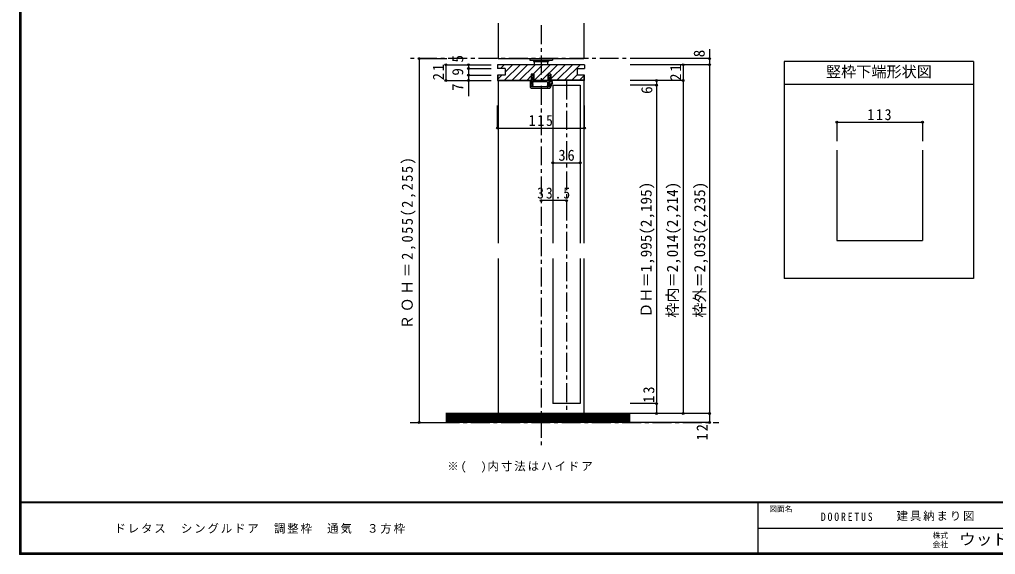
# Model space of a CAD drawing. Units: millimetres at full size, sheet at 1:5. Extents: x -973 to 977, y -718 to 696.
# Drawn here: x -973 to 316, y -701 to 6 of the extents above; entities that cross this region are included whole.
import ezdxf
from ezdxf.enums import TextEntityAlignment as Align

# ---------------------------------------------------------------- set-up
doc = ezdxf.new("R2010")
doc.units = ezdxf.units.MM
doc.header["$LTSCALE"] = 5
doc.header["$PDMODE"] = 32
doc.header["$PDSIZE"] = 2.5
doc.linetypes.add('CHAIN1', pattern=[8, 5, -1, 1, -1])
for name, color, linetype in [('0-0_補助線', 7, 'Continuous'), ('0-1_通り芯', 4, 'CHAIN1'), ('0-3_仕上げ', 7, 'Continuous'), ('0-4_枠', 3, 'Continuous'), ('0-6_扉', 6, 'Continuous'), ('0-7_金物', 7, 'Continuous'), ('0-A_文字', 3, 'Continuous'), ('0-B_寸法', 7, 'Continuous'), ('F-0_補助線', 7, 'Continuous'), ('F-1_枠', 6, 'Continuous'), ('F-A_文字', 7, 'Continuous')]:
    doc.layers.add(name, color=color, linetype=linetype)
doc.styles.add('ＭＳ ゴシック', font='')
doc.styles.get('ＭＳ ゴシック').set_extended_font_data('MS Gothic')

msp = doc.modelspace()

# ---------------------------------------------------------------- linework, layer by layer
at = {"layer": '0-0_補助線', "color": 3}
for p, q in [((-342.047, -53.5), (-342.047, -58.5)), ((-227.047, -53.5), (-342.047, -53.5)), ((-332.047, -58.5), (-342.047, -58.5)), ((-332.047, -58.5), (-332.047, -67.5)), ((-237.047, -58.5), (-237.047, -67.5)), ((-237.047, -58.5), (-227.047, -58.5)), ((-227.047, -53.5), (-227.047, -58.5)), ((-332.047, -67.5), (-342.047, -67.5)), ((-342.047, -67.5), (-342.047, -74.5)), ((-342.047, -74.5), (-297.526, -74.5)), ((-275.226, -74.5), (-293.826, -74.5)), ((-271.526, -66), (-275.226, -66)), ((-275.226, -74.5), (-275.226, -66)), ((-271.526, -66), (-271.526, -74.5)), ((-227.547, -74), (-271.526, -74)), ((-227.047, -74.5), (-271.526, -74.5)), ((-227.047, -67.5), (-237.047, -67.5)), ((-227.547, -74), (-227.547, -67.5)), ((-227.047, -74.5), (-227.047, -67.5))]:
    msp.add_line(p, q, dxfattribs=at)
at = {"layer": '0-0_補助線', "color": 4}
for p, q in [((-338.133, -58.5), (-333.133, -53.5)), ((-332.834, -74), (-312.334, -53.5)), ((-331.047, -62.313), (-322.234, -53.5)), ((-322.935, -74), (-302.435, -53.5)), ((-313.035, -74), (-292.535, -53.5)), ((-295.136, -66), (-282.636, -53.5)), ((-293.236, -74), (-272.736, -53.5)), ((-283.337, -74), (-262.837, -53.5)), ((-271.526, -72.089), (-252.937, -53.5)), ((-263.538, -74), (-243.038, -53.5)), ((-253.638, -74), (-233.138, -53.5)), ((-341.547, -72.814), (-336.234, -67.5)), ((-303.136, -74), (-297.526, -68.391)), ((-243.739, -74), (-237.239, -67.5)), ((-233.839, -74), (-227.547, -67.708)), ((-342.047, -137.245), (-342.047, -107.383)), ((-227.047, -137.245), (-227.047, -107.383)), ((-342.047, -137.245), (-227.047, -137.245)), ((106.19, -129.5), (219.19, -129.5)), ((106.19, -129.5), (106.19, -154.5)), ((219.19, -129.5), (219.19, -154.5))]:
    msp.add_line(p, q, dxfattribs=at)
at = {"layer": '0-0_補助線'}
for p, q in [((-298.676, -83.5), (-298.676, -74.8)), ((-298.151, -74.602), (-296.701, -76.502)), ((-296.376, -70), (-297.526, -70)), ((-296.926, -77), (-297.176, -77)), ((-296.876, -77), (-296.626, -77)), ((-296.376, -74.5), (-296.376, -70)), ((-295.426, -76.5), (-295.426, -77)), ((-276.676, -76), (-294.926, -76)), ((-274.176, -74.5), (-294.876, -74.5)), ((-276.176, -76.5), (-276.176, -78.46)), ((-274.926, -70), (-273.426, -67)), ((-274.926, -70), (-274.176, -70)), ((-274.776, -76), (-274.776, -78.337)), ((-273.676, -76), (-274.776, -76)), ((-273.376, -77), (-274.629, -78.203)), ((-274.176, -70), (-274.176, -74.5)), ((-273.676, -75.2), (-273.676, -76)), ((-272.676, -75.2), (-273.676, -75.2)), ((-271.176, -75.9), (-273.676, -75.9)), ((-273.426, -67), (-271.526, -70)), ((-272.676, -77), (-273.376, -77)), ((-272.676, -75.2), (-272.676, -70)), ((-272.676, -70), (-271.526, -70)), ((-271.176, -75.2), (-272.676, -75.2)), ((-272.676, -84), (-272.676, -77)), ((-297.676, -84.5), (-273.176, -84.5)), ((-274.176, -83), (-297.176, -83)), ((-297.164, -77.387), (-296.69, -79.105)), ((-295.875, -77.834), (-295.562, -78.695)), ((-275.626, -79.469), (-276.445, -82.091)), ((-274.331, -80.017), (-275.108, -82.509)), ((-274.226, -79), (-274.176, -79)), ((-274.176, -83), (-274.176, -79)), ((-270.192, -77.491), (-272.676, -82.44)), ((-269.567, -77.805), (-272.676, -84))]:
    msp.add_line(p, q, dxfattribs=at)
at = {"layer": '0-0_補助線', "color": 6}
msp.add_line((-269.047, -80.5), (-233.047, -80.5), dxfattribs=at)
at = {"layer": '0-0_補助線', "color": 3}
for points in [[(-341.547, -67.5), (-341.547, -74), (-297.526, -74)], [(-293.826, -74.5), (-293.826, -66), (-297.526, -66), (-297.526, -74.5)]]:
    msp.add_lwpolyline(points, dxfattribs=at)
at = {"layer": '0-0_補助線'}
for points in [[(-294.126, -70), (-295.626, -67), (-297.526, -70)], [(-297.176, -83), (-297.176, -80.9), (-295.176, -80.9), (-295.176, -79.7), (-297.176, -79.7), (-297.176, -77)], [(-296.376, -74.5), (-296.626, -74.5), (-296.626, -77)], [(-294.126, -70), (-294.876, -70), (-294.876, -74.5)]]:
    msp.add_lwpolyline(points, dxfattribs=at)
for centre, radius, start, end in [((-298.376, -74.8), 0.3, 41.34778, 180), ((-296.876, -77.3), 0.3, 90, 196.79003), ((-296.926, -76.7), 0.3, 270, 41.34778), ((-296.426, -77), 1, 303.47738, 0), ((-294.926, -76.5), 0.5, 90, 180), ((-276.676, -76.5), 0.5, 0, 90), ((-271.176, -77), 1.8, 333.42485, 90), ((-271.176, -77), 1.1, 333.42485, 90), ((-297.676, -83.5), 1, 180, 270), ((-296.126, -78.9), 0.6, 196.79003, 270), ((-296.126, -78.9), 0.6, 270, 23.33765), ((-275.776, -82.3), 0.7, 162.67017, 342.67017), ((-274.976, -78.46), 1.2, 180, 237.21126), ((-273.976, -78.337), 0.8, 180, 221.40962), ((-274.226, -78.5), 0.5, 143.61521, 270), ((-275.476, -79.66), 1.2, 342.67017, 41.40962), ((-273.176, -84), 0.5, 270, 0)]:
    msp.add_arc(centre, radius, start, end, dxfattribs=at)
for p in [(106.19, -129.5), (219.19, -129.5), (-342.047, -137.245), (-227.047, -137.245)]:
    msp.add_point(p, dxfattribs=at)
at = {"layer": '0-1_通り芯'}
for p, q in [((-284.547, -1.5), (-284.547, -557.742)), ((-62.101, -45.5), (-457.354, -45.5)), ((-251.047, -74.5), (-251.047, -514.5)), ((-457.354, -526.5), (-49.599, -526.5))]:
    msp.add_line(p, q, dxfattribs=at)
at = {"layer": '0-3_仕上げ'}
for p, q in [((-341.047, 1.5), (-341.047, -45.5)), ((-228.047, 1.5), (-228.047, -45.5)), ((-341.047, -45.5), (-228.047, -45.5)), ((-167.101, -516), (-410.459, -516)), ((-167.101, -517.5), (-410.459, -517.5)), ((-167.101, -519), (-410.459, -519)), ((-167.101, -520.5), (-410.459, -520.5)), ((-167.101, -522), (-410.459, -522)), ((-167.101, -523.5), (-410.459, -523.5)), ((-167.101, -525), (-410.459, -525))]:
    msp.add_line(p, q, dxfattribs=at)
at = {"layer": '0-3_仕上げ', "color": 2}
for p, q in [((-167.101, -514.5), (-410.459, -514.5)), ((-167.101, -526.5), (-410.459, -526.5))]:
    msp.add_line(p, q, dxfattribs=at)
at = {"layer": '0-4_枠', "color": 4}
for p, q in [((-341.047, -74.5), (-341.047, -289.5)), ((-228.047, -74.5), (-228.047, -289.5)), ((-341.047, -309.5), (-341.047, -514.5)), ((-228.047, -309.5), (-228.047, -514.5))]:
    msp.add_line(p, q, dxfattribs=at)
at = {"layer": '0-4_枠'}
for p, q in [((106.19, -166.432), (106.19, -286.007)), ((219.19, -166.432), (219.19, -286.007)), ((106.19, -286.007), (219.19, -286.007))]:
    msp.add_line(p, q, dxfattribs=at)
at = {"layer": '0-6_扉'}
for p, q in [((-269.047, -80.5), (-269.047, -289.5)), ((-233.047, -80.5), (-233.047, -289.5)), ((-269.047, -309.5), (-269.047, -501.5)), ((-233.047, -309.5), (-233.047, -501.5)), ((-233.047, -501.5), (-269.047, -501.5))]:
    msp.add_line(p, q, dxfattribs=at)
at = {"layer": '0-7_金物'}
for p, q in [((-299.547, -45.5), (-299.547, -47.5)), ((-299.547, -45.5), (-269.547, -45.5)), ((-299.547, -47.5), (-269.547, -47.5)), ((-294.547, -47.5), (-294.547, -49.5)), ((-294.547, -49.5), (-274.547, -49.5)), ((-293.547, -49.5), (-293.547, -53.5)), ((-275.547, -53.5), (-275.547, -49.5)), ((-274.547, -47.5), (-274.547, -49.5)), ((-269.547, -45.5), (-269.547, -47.5))]:
    msp.add_line(p, q, dxfattribs=at)
at = {"layer": '0-A_文字'}
for p, q in [((36.653, -49.5), (36.653, -336.007)), ((286.653, -49.5), (36.653, -49.5)), ((286.653, -49.5), (286.653, -336.007)), ((286.653, -79.5), (36.653, -79.5)), ((286.653, -336.007), (36.653, -336.007))]:
    msp.add_line(p, q, dxfattribs=at)
at = {"layer": '0-B_寸法', "color": 4}
for p, q in [((-62.101, -32.794), (-62.101, -526.5)), ((-445.459, -45.5), (-409.2, -45.5)), ((-445.459, -45.5), (-445.459, -526.5)), ((-62.101, -45.5), (-167.101, -45.5)), ((-410.459, -53.5), (-350.459, -53.5)), ((-410.459, -53.5), (-410.459, -74.5)), ((-380.459, -53.5), (-380.459, -95.109)), ((-380.459, -58.5), (-350.459, -58.5)), ((-62.101, -53.5), (-167.101, -53.5)), ((-97.101, -53.5), (-97.101, -514.5)), ((-410.459, -74.5), (-350.459, -74.5)), ((-380.459, -67.5), (-350.459, -67.5)), ((-97.101, -74.5), (-167.101, -74.5)), ((-132.101, -74.5), (-132.101, -514.5)), ((-132.101, -80.5), (-167.101, -80.5)), ((-269.047, -183.191), (-233.047, -183.191)), ((-251.047, -233.191), (-284.547, -233.191)), ((-132.101, -501.5), (-167.101, -501.5)), ((-62.101, -514.5), (-167.101, -514.5)), ((-445.459, -526.5), (-409.2, -526.5)), ((-62.101, -526.5), (-167.101, -526.5))]:
    msp.add_line(p, q, dxfattribs=at)
at = {"layer": '0-B_寸法'}
for p in [(-445.459, -45.5), (-62.101, -45.5), (-410.459, -53.5), (-380.459, -53.5), (-380.459, -58.5), (-97.101, -53.5), (-62.101, -53.5), (-410.459, -74.5), (-380.459, -67.5), (-380.459, -74.5), (-132.101, -74.5), (-97.101, -74.5), (-132.101, -80.5), (-269.047, -183.191), (-233.047, -183.191), (-284.547, -233.191), (-251.047, -233.191), (-132.101, -501.5), (-132.101, -514.5), (-97.101, -514.5), (-62.101, -514.5), (-445.459, -526.5), (-62.101, -526.5)]:
    msp.add_point(p, dxfattribs=at)
at = {"layer": 'F-1_枠'}
for p, q in [((-973.347, 695.833), (-973.347, -700.833)), ((-972.514, 695.833), (-972.514, -700.833)), ((-971.68, 695.833), (-971.68, -700.833)), ((976.653, -631.667), (-973.347, -631.667)), ((976.653, -632.5), (-973.347, -632.5)), ((1.653, -632.5), (1.653, -699.167)), ((1.653, -665.833), (974.986, -665.834)), ((976.653, -699.167), (-973.347, -699.167)), ((976.653, -700), (-973.347, -700)), ((976.653, -700.833), (-973.347, -700.833))]:
    msp.add_line(p, q, dxfattribs=at)

# ---------------------------------------------------------------- texts
at = {"layer": '0-0_補助線', "char_height": 14.66, "attachment_point": 7, "style": 'ＭＳ ゴシック'}
for s, insert in [('\\T1.27;\\W0.9;113', (146.44, -127)), ('\\T1.27;\\W0.9;115', (-300.797, -134.745))]:
    msp.add_mtext(s, dxfattribs=dict(at, insert=insert))
at = {"layer": '0-A_文字', "color": 7, "style": 'ＭＳ ゴシック'}
msp.add_text('竪枠下端形状図', height=14.66, dxfattribs=at).set_placement((91.653, -74.5), align=Align.BOTTOM_LEFT)
at = {"layer": '0-A_文字', "color": 7, "insert": (-408.362, -592.63), "char_height": 11, "attachment_point": 7, "style": 'ＭＳ ゴシック'}
msp.add_mtext('\\T1.18;※(\u3000)内寸法はハイドア', dxfattribs=at)
at = {"layer": '0-B_寸法', "style": 'ＭＳ ゴシック'}
for s, p in [('8', (-64.091, -43.709)), ('5', (-382.959, -50.723)), ('9', (-382.959, -68)), ('7', (-382.959, -88.27)), ('6', (-133.351, -92.123)), ('ＤＨ＝1,995(2,195)', (-134.139, -388)), ('枠内＝2,014(2,214)', (-99.459, -388)), ('枠外＝2,035(2,235)', (-63.444, -388))]:
    msp.add_text(s, height=14.66, rotation=90, dxfattribs=at).set_placement(p, align=Align.BOTTOM_LEFT)
at = {"layer": '0-B_寸法', "char_height": 14.66, "attachment_point": 7, "rotation": 90, "style": 'ＭＳ ゴシック'}
for s, insert in [('\\T1.27;\\W0.95;21', (-412.959, -74.088)), ('\\T1.27;\\W0.95;21', (-99.601, -74.694)), ('\\T1.21;\\W0.95;ＲＯＨ＝2,055(2,255)', (-450.1, -403.375)), ('\\T1.27;\\W0.95;13', (-134.81, -500.32)), ('\\T1.27;\\W0.95;12', (-64.601, -550.091))]:
    msp.add_mtext(s, dxfattribs=dict(at, insert=insert))
at = {"layer": '0-B_寸法', "char_height": 14.66, "attachment_point": 7, "style": 'ＭＳ ゴシック'}
for s, insert in [('\\T1.27;\\W0.95;36', (-261.672, -180.691)), ('\\T1.28;\\W0.9;33.5', (-289.672, -230.691))]:
    msp.add_mtext(s, dxfattribs=dict(at, insert=insert))
at = {"layer": 'F-0_補助線', "char_height": 11, "attachment_point": 7, "style": 'ＭＳ ゴシック'}
for s, insert in [('\\T1.17;建具納まり図', (184.986, -656.667)), ('\\T1.39;\\W0.85;DOORETUS', (84.986, -656.667))]:
    msp.add_mtext(s, dxfattribs=dict(at, insert=insert))
at = {"layer": 'F-A_文字', "style": 'ＭＳ ゴシック'}
for s, p in [('図面名', (16.653, -646.667)), ('株式', (232.486, -681.5)), ('会社', (232.486, -693.5))]:
    msp.add_text(s, height=7.331, dxfattribs=at).set_placement(p, align=Align.BOTTOM_LEFT)
at = {"layer": 'F-A_文字', "style": 'ＭＳ ゴシック', "width": 1.1}
msp.add_text('ウッドワン・・・', height=14.66, dxfattribs=at).set_placement((267.486, -692.5), align=Align.BOTTOM_LEFT)
at = {"layer": 'F-A_文字', "insert": (-847.938, -673.333), "char_height": 11, "attachment_point": 7, "style": 'ＭＳ ゴシック'}
msp.add_mtext('\\T1.17;ドレタス\u3000シングルドア\u3000調整枠\u3000通気\u3000３方枠', dxfattribs=at)

doc.saveas('drawing.dxf')
